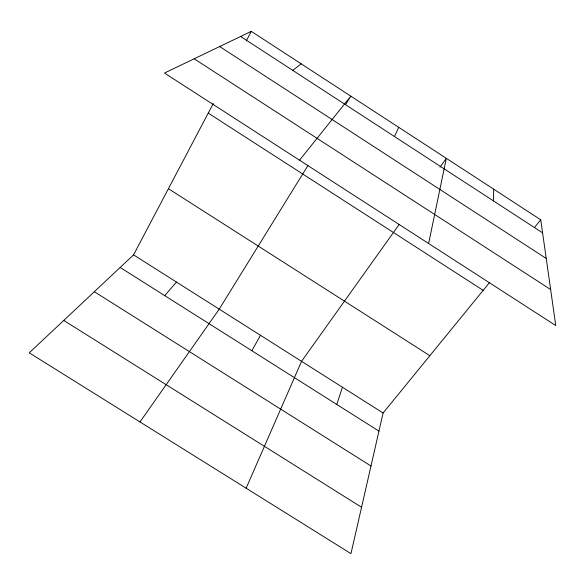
<?xml version="1.0" encoding="UTF-8"?>
<svg xmlns="http://www.w3.org/2000/svg" width="585" height="585" viewBox="0 0 585 585"><rect width="100%" height="100%" fill="white"/><g stroke="black" fill="none" stroke-linecap="round" stroke-linejoin="round"><path stroke-width="0.88" d="M493.513 200.94L493.667 189.152M428.615 243.506L446.326 158.33L439.978 167.23M489.513 282.592L383.095 412.995L350.963 553.637L29.25 352.835L133.555 254.877L213.306 103.494M336.792 404.454L342.422 387.226M246.124 488.204L301.553 361.325L399.248 224.34M394.473 136.532L398.714 127.333M246.241 40.979L251.309 31.363L540.752 219.806L555.75 325.552L164.473 73.045L251.309 31.363M251.835 350.722L260.486 335.307M307.959 165.54L219.221 309.158L139.99 421.953M345.589 104.635L350.832 96.159L299.535 160.202M534.419 227.565L540.752 219.806M164.714 295.63L176.494 282.087M292.734 70.361L301.216 63.853M63.743 320.441L361.559 507.261M94.331 291.71L370.985 466.018M120.166 267.455L378.956 431.123M133.555 254.877L383.095 412.995M168.421 188.692L429.865 355.695M208.238 113.11L483.181 290.357M194.161 58.793L550.646 289.538M240.64 36.482L542.602 232.867M219.675 46.544L546.236 258.475"/></g></svg>
